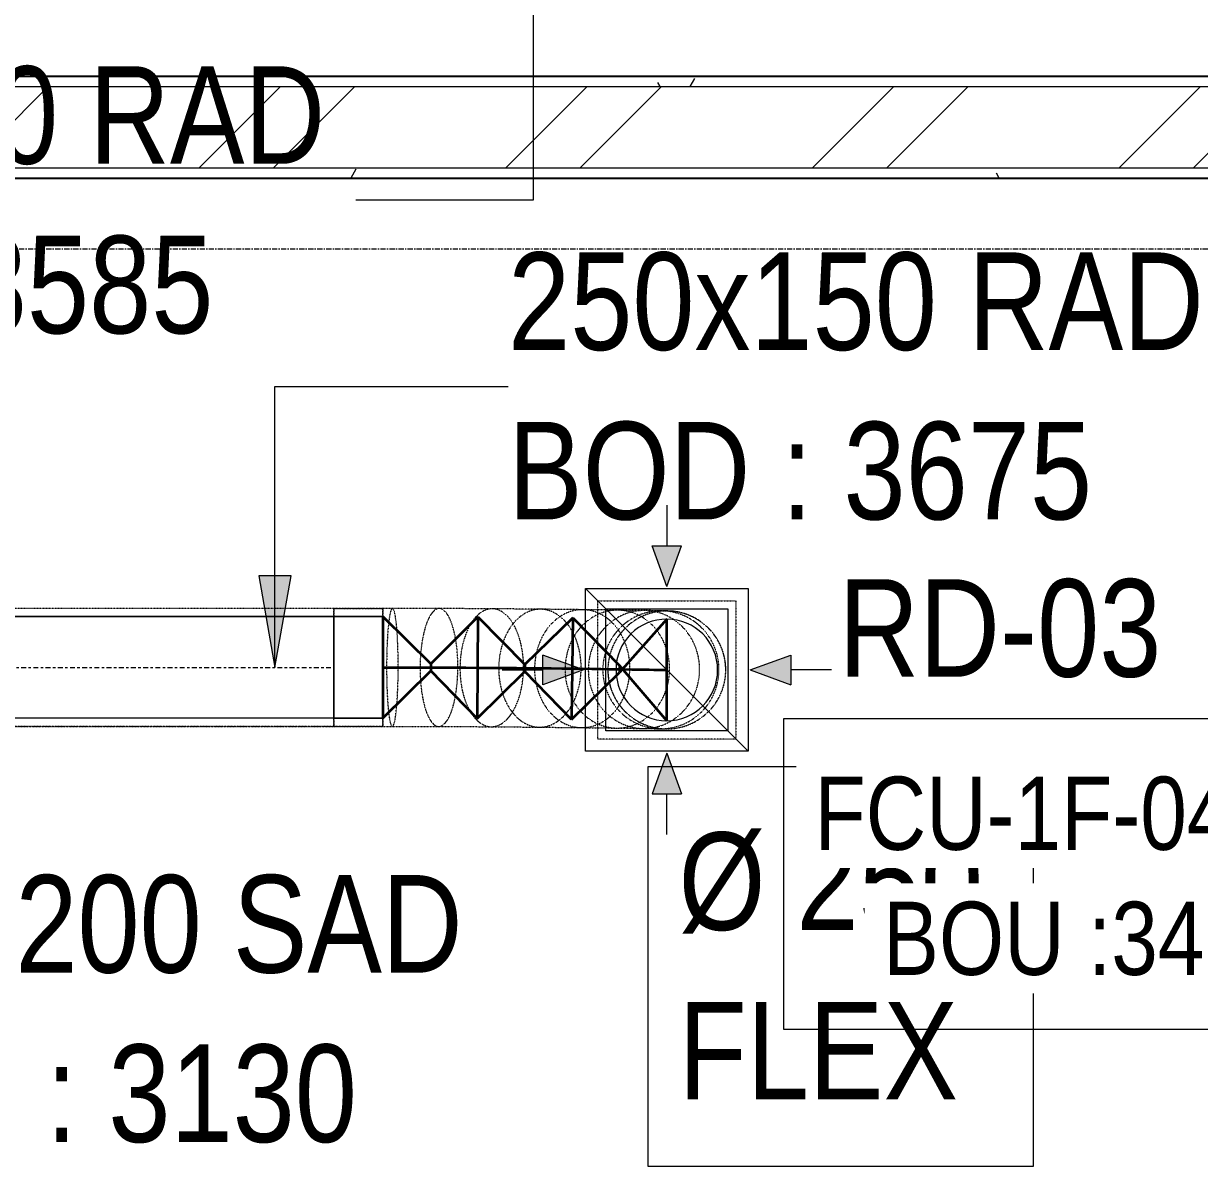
# Model space of a CAD drawing. Header units: inches. Extents: x -83664 to 20107, y -47222 to 19398.
# Drawn here: x 10370 to 13263, y -12020 to -9210 of the extents above; entities that cross this region are included whole.
import ezdxf

# ---------------------------------------------------------------- set-up
doc = ezdxf.new("R2010")
doc.units = ezdxf.units.IN
doc.header["$MEASUREMENT"] = 0
for name, pattern in [('Center', [29.999999, 12, -6, 6, -6]), ('Grid Line', [22.225, 12.7, -3.175, 3.175, -3.175]), ('Hidden 0_50', [1.0584, 0.5292, -0.5292])]:
    doc.linetypes.add(name, pattern=pattern)
for name, color, linetype, lineweight in [('A-DETL-GENF', 7, 'Continuous', 9), ('A-WALL', 7, 'Continuous', 9), ('A-WALL-PATT', 7, 'Continuous', 25), ('G-ANNO-TEXT', 7, 'Continuous', 9), ('M-EQPM-IDEN', 7, 'Continuous', 9), ('M-HVAC-CDFF', 7, 'Continuous', 9), ('M-HVAC-DUCT-CNTR', 7, 'Center', 9), ('M-HVAC-DUCT-IDEN', 7, 'Continuous', 18), ('S-GRID', 7, 'Continuous', 9)]:
    doc.layers.add(name, color=color, linetype=linetype, lineweight=lineweight)
doc.layers.add('M-HVAC-DUCT', color=7, linetype='Continuous', lineweight=9, true_color=0xffe97f)
doc.layers.add('M-HVAC-DUCT-PATT', color=7, linetype='Continuous', lineweight=35, true_color=0x007f00)
doc.styles.add('Arial Narrow_1', font='ARIALN.TTF', dxfattribs={"height": 1.406642})
doc.styles.add('Arial Narrow_21', font='ARIALN.TTF', dxfattribs={"height": 240})
pattern_1 = [(0, (0, 0), (1219.2, 304.8), [50.292, -864.108, 50.292, -864.108, -4876.8]), (0, (0, 0), (1219.2, 304.8), [-1828.8, 50.292, -1778.508, 50.292, -864.108, -2133.6]), (0, (0, 0), (1219.2, 304.8), [-4572, 50.292, -559.308, 50.292, -1473.708]), (120, (457.2, 152.4), (-873.56454, 903.45817), [50.292, -864.108, 50.292, -864.108, -4876.8]), (120, (457.2, 152.4), (-873.56454, 903.45817), [-1828.8, 50.292, -1778.508, 50.292, -864.108, -2133.6]), (120, (457.2, 152.4), (-873.56454, 903.45817), [-4572, 50.292, -559.308, 50.292, -1473.708]), (240, (609.6, 762), (-345.63546, -1208.25817), [50.292, -864.108, 50.292, -864.108, -4876.8]), (240, (609.6, 762), (-345.63546, -1208.25817), [-1828.8, 50.292, -1778.508, 50.292, -864.108, -2133.6]), (240, (609.6, 762), (-345.63546, -1208.25817), [-4572, 50.292, -559.308, 50.292, -1473.708])]

# ---------------------------------------------------------------- blocks, each defined once
blk = doc.blocks.new('GCE-AT-Return Air Rectangular Diffuser - 300X300-V72-FIRST FLOOR AC CONDITIONING LAYOUT - PART A')
at = {"layer": 'A-DETL-GENF', "true_color": 0xff00ff}
for points in [[(0, 205), (36.4, 305), (-36.4, 305)], [(-305, -36.4), (-205, 0), (-305, 36.4)], [(305, -36.4), (305, 36.4), (205, 0)], [(36.4, -305), (0, -205), (-36.4, -305)]]:
    blk.add_hatch(color=6, dxfattribs=at).paths.add_polyline_path(points)
at = {"layer": 'A-DETL-GENF', "color": 6, "true_color": 0xff00ff}
for p, q in [((0, 405), (0, 305)), ((0, 205), (-36.4, 305)), ((-36.4, 305), (36.4, 305)), ((0, 205), (36.4, 305)), ((-200, 200), (200, 200)), ((-200, -200), (-200, 200)), ((-200, 200), (200, -200)), ((200, 200), (200, -200)), ((-205, 0), (-305, 36.4)), ((-305, -36.4), (-305, 36.4)), ((205, 0), (305, 36.4)), ((305, 36.4), (305, -36.4)), ((405, 0), (305, 0)), ((-405, 0), (-305, 0)), ((-205, 0), (-305, -36.4)), ((205, 0), (305, -36.4)), ((200, -200), (-200, -200)), ((0, -205), (-36.4, -305)), ((0, -205), (36.4, -305)), ((-36.4, -305), (36.4, -305)), ((0, -405), (0, -305))]:
    blk.add_line(p, q, dxfattribs=at)
blk = doc.blocks.new('M_Rectangular to Round Transition - Angle - 45 Degree-7635182-FIRST FLOOR AC CONDITIONING LAYOUT - PART A')
at = {"layer": 'M-HVAC-DUCT', "color": 6, "true_color": 0xff00ff}
for p, q in [((0, 125), (120.7, 125)), ((120.7, 125), (0, 125)), ((0, 125), (0, -125)), ((0, -125), (0, 125)), ((120.7, 0), (120.7, 125)), ((120.7, 0), (120.7, 125)), ((120.7, -125), (120.7, 0)), ((120.7, -125), (120.7, 0)), ((0, -125), (120.7, -125)), ((120.7, -125), (0, -125))]:
    blk.add_line(p, q, dxfattribs=at)
blk = doc.blocks.new('M_Rectangular to Round Transition - Angle - 45 Degree-V18-FIRST FLOOR AC CONDITIONING LAYOUT - PART A')
at = {"layer": 'M-HVAC-DUCT', "color": 6, "true_color": 0xff00ff}
for p, q in [((132090.8, 96619.9), (132090.8, 96919.9)), ((132090.8, 96919.9), (132390.8, 96919.9)), ((132390.8, 96919.9), (132390.8, 96619.9)), ((132390.8, 96619.9), (132090.8, 96619.9))]:
    blk.add_line(p, q, dxfattribs=at)
for start, end in [(90, 180), (0, 90), (180, 270), (270, 0)]:
    blk.add_arc((132240.8, 96769.9), 125, start, end, dxfattribs=at)
blk = doc.blocks.new('TEMW-SMBZ-HO-BM-HVAC-00002_rvt-1-FIRST FLOOR AC CONDITIONING LAYOUT - PART A')
at = {"layer": 'M-HVAC-DUCT', "color": 6, "linetype": 'Hidden 0_50', "true_color": 0xff00ff}
for p, q in [((163239.5, 87403), (163239.5, 87743)), ((163239.5, 87743), (163579.5, 87743)), ((163579.5, 87743), (163579.5, 87403)), ((162590.3, 87724.3), (158491.4, 87724.3)), ((162590.3, 87724.3), (158491.4, 87724.3)), ((162590.3, 87434.3), (162590.3, 87724.3)), ((162590.3, 87724.3), (162590.3, 87434.3)), ((162590.3, 87724.3), (162711, 87724.3)), ((162711, 87724.3), (162590.3, 87724.3)), ((162590.3, 87434.3), (162590.3, 87724.3)), ((162590.3, 87724.3), (162590.3, 87434.3)), ((162734.6, 87724.3), (162711, 87724.3)), ((162711, 87724.3), (162711, 87434.3)), ((162711, 87724.3), (162711, 87434.3)), ((162711, 87579.3), (162711, 87724.3)), ((162711, 87579.3), (162711, 87724.3)), ((162849.6, 87724), (162734.6, 87724.3)), ((162979.8, 87723.3), (162849.6, 87724)), ((163098.7, 87722.3), (162979.9, 87723.3)), ((163203, 87721.1), (163098.8, 87722.3)), ((163289.7, 87720), (163203.2, 87721.1)), ((163355.5, 87719), (163289.9, 87720)), ((163397.4, 87718.3), (163355.7, 87719)), ((163412.2, 87718), (163397.6, 87718.3)), ((162711, 87434.3), (162711, 87579.3)), ((162711, 87434.3), (162711, 87579.3)), ((158491.4, 87434.3), (162590.3, 87434.3)), ((162590.3, 87434.3), (158491.4, 87434.3)), ((162590.3, 87434.3), (162711, 87434.3)), ((162711, 87434.3), (162590.3, 87434.3)), ((162711, 87434.3), (162734.3, 87434.3)), ((162734.3, 87434.3), (162848.5, 87434)), ((162848.4, 87434), (162977.9, 87433.3)), ((162977.8, 87433.3), (163096, 87432.3)), ((163095.8, 87432.3), (163199.7, 87431.1)), ((163199.5, 87431.2), (163285.7, 87430)), ((163285.5, 87430), (163351.1, 87429)), ((163350.8, 87429), (163392.5, 87428.3)), ((163392.3, 87428.3), (163406.9, 87428)), ((163579.5, 87403), (163239.5, 87403))]:
    blk.add_line(p, q, dxfattribs=at)
at = {"layer": 'M-HVAC-DUCT', "color": 6, "true_color": 0xff00ff}
for p, q in [((158491.4, 87704.3), (162590.3, 87704.3)), ((162590.3, 87704.3), (158491.4, 87704.3)), ((162590.3, 87704.3), (162590.3, 87454.3)), ((162590.3, 87454.3), (162590.3, 87704.3)), ((162590.3, 87454.3), (158491.4, 87454.3)), ((162590.3, 87454.3), (158491.4, 87454.3))]:
    blk.add_line(p, q, dxfattribs=at)
at = {"layer": 'M-HVAC-DUCT', "color": 6, "linetype": 'Hidden 0_50', "true_color": 0xff00ff}
for start, end in [(89.5907, 269.5907), (90, 180), (269.5907, 89.5907), (0, 90), (180, 270), (270, 0)]:
    blk.add_arc((163409.5, 87573), 145, start, end, dxfattribs=at)
for points in [[(162734.6, 87724.3), (162733.4, 87724.3), (162730.9, 87720.9), (162727.4, 87706.3), (162724.4, 87683), (162722.1, 87652.6), (162720.6, 87617.2), (162720.1, 87579.3), (162720.5, 87541.3), (162721.9, 87505.9), (162724.2, 87475.5), (162727.1, 87452.2), (162730.6, 87437.6), (162733, 87434.3), (162734.3, 87434.3)], [(162734.3, 87434.3), (162735.6, 87434.3), (162738, 87437.6), (162741.5, 87452.2), (162744.5, 87475.5), (162746.8, 87505.9), (162748.3, 87541.3), (162748.8, 87579.3), (162748.4, 87617.2), (162747, 87652.6), (162744.8, 87683), (162741.8, 87706.3), (162738.3, 87720.9), (162735.9, 87724.3), (162734.6, 87724.3)], [(162849.6, 87724), (162845.5, 87724), (162837.4, 87720.7), (162826, 87706), (162816.2, 87682.8), (162808.6, 87652.4), (162803.8, 87617), (162802, 87579.1), (162803.5, 87541.1), (162808.1, 87505.7), (162815.4, 87475.3), (162825.1, 87452), (162836.4, 87437.3), (162844.4, 87434), (162848.5, 87434)], [(162848.5, 87434), (162852.6, 87434), (162860.6, 87437.3), (162872.1, 87451.9), (162881.9, 87475.2), (162889.5, 87505.6), (162894.3, 87541), (162896, 87578.9), (162894.6, 87616.9), (162890, 87652.3), (162882.6, 87682.6), (162873, 87706), (162861.7, 87720.6), (162853.6, 87724), (162849.6, 87724)], [(162979.7, 87723.3), (162972.9, 87723.3), (162959.2, 87720), (162940, 87705.4), (162923.5, 87682.2), (162910.8, 87651.8), (162902.7, 87616.5), (162899.8, 87578.5), (162902.2, 87540.6), (162909.9, 87505.2), (162922.3, 87474.8), (162938.6, 87451.4), (162957.6, 87436.7), (162971.2, 87433.3), (162978, 87433.3)], [(162978, 87433.3), (162984.9, 87433.3), (162998.5, 87436.6), (163017.7, 87451.1), (163034.2, 87474.4), (163046.9, 87504.7), (163055, 87540.1), (163058, 87578), (163055.5, 87616), (163047.8, 87651.4), (163035.4, 87681.8), (163019.2, 87705.2), (163000.1, 87719.9), (162986.6, 87723.3), (162979.7, 87723.3)], [(163098.4, 87722.3), (163089.5, 87722.3), (163071.8, 87719.1), (163047, 87704.5), (163025.6, 87681.3), (163009.1, 87651), (162998.6, 87615.7), (162994.8, 87577.7), (162998.1, 87539.8), (163008.1, 87504.3), (163024.1, 87473.9), (163045.2, 87450.5), (163069.8, 87435.7), (163087.5, 87432.3), (163096.3, 87432.3)], [(163202.5, 87721.1), (163192.2, 87721.2), (163171.8, 87718), (163143.1, 87703.5), (163118.3, 87680.3), (163099.3, 87650), (163087.2, 87614.7), (163082.8, 87576.8), (163086.6, 87538.8), (163098.1, 87503.3), (163116.7, 87472.9), (163141.1, 87449.4), (163169.6, 87434.6), (163190, 87431.2), (163200.2, 87431.1)], [(163096.3, 87432.3), (163105.2, 87432.2), (163122.9, 87435.5), (163147.7, 87450), (163169.1, 87473.3), (163185.6, 87503.6), (163196.1, 87538.9), (163199.9, 87576.8), (163196.6, 87614.8), (163186.6, 87650.2), (163170.6, 87680.7), (163149.5, 87704.1), (163124.9, 87718.8), (163107.2, 87722.2), (163098.4, 87722.3)], [(163288.8, 87720), (163277.6, 87720.1), (163255.2, 87716.9), (163223.7, 87702.4), (163196.6, 87679.2), (163175.7, 87649), (163162.5, 87613.7), (163157.7, 87575.8), (163161.9, 87537.8), (163174.6, 87502.3), (163195, 87471.8), (163221.7, 87448.4), (163253, 87433.5), (163275.4, 87430.1), (163286.6, 87430)], [(163200.2, 87431.1), (163210.5, 87431.1), (163230.9, 87434.3), (163259.6, 87448.8), (163284.4, 87472), (163303.4, 87502.3), (163315.5, 87537.6), (163319.9, 87575.5), (163316.1, 87613.5), (163304.5, 87648.9), (163285.9, 87679.4), (163261.6, 87702.8), (163233.1, 87717.6), (163212.7, 87721.1), (163202.5, 87721.1)], [(163354.4, 87719), (163342.4, 87719.1), (163318.5, 87715.9), (163285, 87701.5), (163256.1, 87678.3), (163233.9, 87648.1), (163219.8, 87612.8), (163214.8, 87574.9), (163219.2, 87536.9), (163232.8, 87501.5), (163254.5, 87470.9), (163283.1, 87447.4), (163316.4, 87432.6), (163340.2, 87429.1), (163352.2, 87429)], [(163396, 87718.3), (163383.5, 87718.4), (163358.6, 87715.2), (163323.6, 87700.8), (163293.5, 87677.7), (163270.3, 87647.5), (163255.6, 87612.2), (163250.4, 87574.3), (163255.1, 87536.3), (163269.3, 87500.8), (163292, 87470.3), (163321.8, 87446.8), (163356.5, 87431.9), (163381.4, 87428.4), (163393.9, 87428.3)], [(163410.6, 87718), (163397.9, 87718.1), (163372.6, 87715), (163337.1, 87700.6), (163306.6, 87677.5), (163283, 87647.3), (163268.1, 87612), (163262.9, 87574.1), (163267.6, 87536.1), (163282, 87500.6), (163305.1, 87470.1), (163335.3, 87446.5), (163370.5, 87431.6), (163395.8, 87428.1), (163408.5, 87428)], [(163286.6, 87430), (163297.8, 87429.9), (163320.2, 87433.1), (163351.7, 87447.6), (163378.8, 87470.7), (163399.7, 87501), (163413, 87536.3), (163417.7, 87574.2), (163413.5, 87612.2), (163400.8, 87647.7), (163380.4, 87678.2), (163353.7, 87701.6), (163322.4, 87716.5), (163300.1, 87719.9), (163288.8, 87720)], [(163352.2, 87429), (163364.1, 87428.9), (163388.1, 87432.1), (163421.6, 87446.5), (163450.4, 87469.6), (163472.7, 87499.9), (163486.8, 87535.2), (163491.8, 87573.1), (163487.4, 87611.1), (163473.8, 87646.5), (163452, 87677.1), (163423.5, 87700.6), (163390.2, 87715.4), (163366.3, 87718.9), (163354.4, 87719)], [(163393.9, 87428.3), (163406.3, 87428.2), (163431.3, 87431.4), (163466.3, 87445.8), (163496.3, 87468.9), (163519.5, 87499.1), (163534.2, 87534.4), (163539.4, 87572.3), (163534.8, 87610.3), (163520.6, 87645.7), (163497.9, 87676.3), (163468.1, 87699.8), (163433.4, 87714.7), (163408.5, 87718.2), (163396, 87718.3)], [(163408.5, 87428), (163421.1, 87427.9), (163446.5, 87431.1), (163481.9, 87445.5), (163512.5, 87468.6), (163536, 87498.8), (163550.9, 87534.1), (163556.2, 87572), (163551.5, 87610), (163537.1, 87645.4), (163514, 87676), (163483.8, 87699.5), (163448.5, 87714.4), (163423.2, 87717.9), (163410.6, 87718)]]:
    blk.add_open_spline(points, degree=3, dxfattribs=at)
at = {"layer": 'M-HVAC-DUCT-CNTR', "color": 6, "true_color": 0xff00ff}
blk.add_line((158491.4, 87579.3), (162590.3, 87579.3), dxfattribs=at)
at = {"layer": 'M-HVAC-DUCT-CNTR', "color": 6, "linetype": 'Continuous', "lineweight": 35, "true_color": 0xff00ff}
blk.add_open_spline([(162711, 87579.3), (163087.2, 87579.3), (163409.5, 87573), (163409.5, 87573)], degree=3, dxfattribs=at)
at = {"layer": 'M-HVAC-DUCT-PATT', "color": 6, "true_color": 0xff00ff}
for p, q in [((162711, 87704.3), (162829.3, 87587.6)), ((162711, 87704.3), (162711, 87454.3)), ((162711, 87704.3), (162711, 87454.3)), ((162944.8, 87703.5), (162829.3, 87587.6)), ((162944.8, 87703.5), (162943.2, 87453.5)), ((162944.8, 87703.5), (162943.2, 87453.5)), ((162944.8, 87703.5), (163060.3, 87586.2)), ((163178.1, 87701.4), (163060.3, 87586.2)), ((163178.1, 87701.4), (163175.2, 87451.4)), ((163178.1, 87701.4), (163175.2, 87451.4)), ((163178.1, 87701.4), (163293.2, 87583.5)), ((163409.5, 87698), (163293, 87566.3)), ((163409.5, 87448), (163409.5, 87698)), ((162711, 87454.3), (162829.2, 87570.5)), ((162829.3, 87587.6), (162829.2, 87570.5)), ((162943.2, 87453.5), (162829.2, 87570.5)), ((162943.2, 87453.5), (163060.2, 87569.1)), ((163060.3, 87586.2), (163060.2, 87569.1)), ((163175.2, 87451.4), (163060.2, 87569.1)), ((163175.2, 87451.4), (163293, 87566.3)), ((163293.2, 87583.5), (163293, 87566.3)), ((163409.5, 87448), (163293.2, 87583.5))]:
    blk.add_line(p, q, dxfattribs=at)
at = {"layer": 'M-HVAC-CDFF', "color": 6, "linetype": 'Hidden 0_50', "lineweight": 9, "true_color": 0xff00ff}
blk.add_blockref('GCE-AT-Return Air Rectangular Diffuser - 300X300-V72-FIRST FLOOR AC CONDITIONING LAYOUT - PART A', (163409.5, 87573), dxfattribs=at)
at = {"layer": 'M-HVAC-DUCT', "color": 6, "linetype": 'Hidden 0_50', "lineweight": 9, "true_color": 0xff00ff, "rotation": 180}
blk.add_blockref('M_Rectangular to Round Transition - Angle - 45 Degree-V18-FIRST FLOOR AC CONDITIONING LAYOUT - PART A', (295650.3, 184342.9), dxfattribs=at)
at = {"layer": 'M-HVAC-DUCT', "color": 6, "linetype": 'Hidden 0_50', "lineweight": 9, "true_color": 0xff00ff}
blk.add_blockref('M_Rectangular to Round Transition - Angle - 45 Degree-7635182-FIRST FLOOR AC CONDITIONING LAYOUT - PART A', (162590.3, 87579.3), dxfattribs=at)
blk = doc.blocks.new('TEMW-SMBZ-HO-BM-HVAC-00002_rvt-2-FIRST FLOOR AC CONDITIONING LAYOUT - PART A')
at = {"layer": 'M-HVAC-DUCT', "color": 6, "linetype": 'Hidden 0_50', "true_color": 0xff00ff}
for p, q in [((163239.5, 87403), (163239.5, 87743)), ((163239.5, 87743), (163579.5, 87743)), ((163579.5, 87743), (163579.5, 87403)), ((162590.3, 87724.3), (158491.4, 87724.3)), ((162590.3, 87724.3), (158491.4, 87724.3)), ((162590.3, 87434.3), (162590.3, 87724.3)), ((162590.3, 87724.3), (162590.3, 87434.3)), ((162590.3, 87724.3), (162711, 87724.3)), ((162711, 87724.3), (162590.3, 87724.3)), ((162590.3, 87434.3), (162590.3, 87724.3)), ((162590.3, 87724.3), (162590.3, 87434.3)), ((162734.6, 87724.3), (162711, 87724.3)), ((162711, 87724.3), (162711, 87434.3)), ((162711, 87724.3), (162711, 87434.3)), ((162711, 87579.3), (162711, 87724.3)), ((162711, 87579.3), (162711, 87724.3)), ((162849.6, 87724), (162734.6, 87724.3)), ((162979.8, 87723.3), (162849.6, 87724)), ((163098.7, 87722.3), (162979.9, 87723.3)), ((163203, 87721.1), (163098.8, 87722.3)), ((163289.7, 87720), (163203.2, 87721.1)), ((163355.5, 87719), (163289.9, 87720)), ((163397.4, 87718.3), (163355.7, 87719)), ((163412.2, 87718), (163397.6, 87718.3)), ((162711, 87434.3), (162711, 87579.3)), ((162711, 87434.3), (162711, 87579.3)), ((158491.4, 87434.3), (162590.3, 87434.3)), ((162590.3, 87434.3), (158491.4, 87434.3)), ((162590.3, 87434.3), (162711, 87434.3)), ((162711, 87434.3), (162590.3, 87434.3)), ((162711, 87434.3), (162734.3, 87434.3)), ((162734.3, 87434.3), (162848.5, 87434)), ((162848.4, 87434), (162977.9, 87433.3)), ((162977.8, 87433.3), (163096, 87432.3)), ((163095.8, 87432.3), (163199.7, 87431.1)), ((163199.5, 87431.2), (163285.7, 87430)), ((163285.5, 87430), (163351.1, 87429)), ((163350.8, 87429), (163392.5, 87428.3)), ((163392.3, 87428.3), (163406.9, 87428)), ((163579.5, 87403), (163239.5, 87403))]:
    blk.add_line(p, q, dxfattribs=at)
at = {"layer": 'M-HVAC-DUCT', "color": 6, "true_color": 0xff00ff}
for p, q in [((158491.4, 87704.3), (162590.3, 87704.3)), ((162590.3, 87704.3), (158491.4, 87704.3)), ((162590.3, 87704.3), (162590.3, 87454.3)), ((162590.3, 87454.3), (162590.3, 87704.3)), ((162590.3, 87454.3), (158491.4, 87454.3)), ((162590.3, 87454.3), (158491.4, 87454.3))]:
    blk.add_line(p, q, dxfattribs=at)
at = {"layer": 'M-HVAC-DUCT', "color": 6, "linetype": 'Hidden 0_50', "true_color": 0xff00ff}
for start, end in [(89.5907, 269.5907), (90, 180), (269.5907, 89.5907), (0, 90), (180, 270), (270, 0)]:
    blk.add_arc((163409.5, 87573), 145, start, end, dxfattribs=at)
for points in [[(162734.6, 87724.3), (162733.4, 87724.3), (162730.9, 87720.9), (162727.4, 87706.3), (162724.4, 87683), (162722.1, 87652.6), (162720.6, 87617.2), (162720.1, 87579.3), (162720.5, 87541.3), (162721.9, 87505.9), (162724.2, 87475.5), (162727.1, 87452.2), (162730.6, 87437.6), (162733, 87434.3), (162734.3, 87434.3)], [(162734.3, 87434.3), (162735.6, 87434.3), (162738, 87437.6), (162741.5, 87452.2), (162744.5, 87475.5), (162746.8, 87505.9), (162748.3, 87541.3), (162748.8, 87579.3), (162748.4, 87617.2), (162747, 87652.6), (162744.8, 87683), (162741.8, 87706.3), (162738.3, 87720.9), (162735.9, 87724.3), (162734.6, 87724.3)], [(162849.6, 87724), (162845.5, 87724), (162837.4, 87720.7), (162826, 87706), (162816.2, 87682.8), (162808.6, 87652.4), (162803.8, 87617), (162802, 87579.1), (162803.5, 87541.1), (162808.1, 87505.7), (162815.4, 87475.3), (162825.1, 87452), (162836.4, 87437.3), (162844.4, 87434), (162848.5, 87434)], [(162848.5, 87434), (162852.6, 87434), (162860.6, 87437.3), (162872.1, 87451.9), (162881.9, 87475.2), (162889.5, 87505.6), (162894.3, 87541), (162896, 87578.9), (162894.6, 87616.9), (162890, 87652.3), (162882.6, 87682.6), (162873, 87706), (162861.7, 87720.6), (162853.6, 87724), (162849.6, 87724)], [(162979.7, 87723.3), (162972.9, 87723.3), (162959.2, 87720), (162940, 87705.4), (162923.5, 87682.2), (162910.8, 87651.8), (162902.7, 87616.5), (162899.8, 87578.5), (162902.2, 87540.6), (162909.9, 87505.2), (162922.3, 87474.8), (162938.6, 87451.4), (162957.6, 87436.7), (162971.2, 87433.3), (162978, 87433.3)], [(162978, 87433.3), (162984.9, 87433.3), (162998.5, 87436.6), (163017.7, 87451.1), (163034.2, 87474.4), (163046.9, 87504.7), (163055, 87540.1), (163058, 87578), (163055.5, 87616), (163047.8, 87651.4), (163035.4, 87681.8), (163019.2, 87705.2), (163000.1, 87719.9), (162986.6, 87723.3), (162979.7, 87723.3)], [(163098.4, 87722.3), (163089.5, 87722.3), (163071.8, 87719.1), (163047, 87704.5), (163025.6, 87681.3), (163009.1, 87651), (162998.6, 87615.7), (162994.8, 87577.7), (162998.1, 87539.8), (163008.1, 87504.3), (163024.1, 87473.9), (163045.2, 87450.5), (163069.8, 87435.7), (163087.5, 87432.3), (163096.3, 87432.3)], [(163202.5, 87721.1), (163192.2, 87721.2), (163171.8, 87718), (163143.1, 87703.5), (163118.3, 87680.3), (163099.3, 87650), (163087.2, 87614.7), (163082.8, 87576.8), (163086.6, 87538.8), (163098.1, 87503.3), (163116.7, 87472.9), (163141.1, 87449.4), (163169.6, 87434.6), (163190, 87431.2), (163200.2, 87431.1)], [(163096.3, 87432.3), (163105.2, 87432.2), (163122.9, 87435.5), (163147.7, 87450), (163169.1, 87473.3), (163185.6, 87503.6), (163196.1, 87538.9), (163199.9, 87576.8), (163196.6, 87614.8), (163186.6, 87650.2), (163170.6, 87680.7), (163149.5, 87704.1), (163124.9, 87718.8), (163107.2, 87722.2), (163098.4, 87722.3)], [(163288.8, 87720), (163277.6, 87720.1), (163255.2, 87716.9), (163223.7, 87702.4), (163196.6, 87679.2), (163175.7, 87649), (163162.5, 87613.7), (163157.7, 87575.8), (163161.9, 87537.8), (163174.6, 87502.3), (163195, 87471.8), (163221.7, 87448.4), (163253, 87433.5), (163275.4, 87430.1), (163286.6, 87430)], [(163200.2, 87431.1), (163210.5, 87431.1), (163230.9, 87434.3), (163259.6, 87448.8), (163284.4, 87472), (163303.4, 87502.3), (163315.5, 87537.6), (163319.9, 87575.5), (163316.1, 87613.5), (163304.5, 87648.9), (163285.9, 87679.4), (163261.6, 87702.8), (163233.1, 87717.6), (163212.7, 87721.1), (163202.5, 87721.1)], [(163354.4, 87719), (163342.4, 87719.1), (163318.5, 87715.9), (163285, 87701.5), (163256.1, 87678.3), (163233.9, 87648.1), (163219.8, 87612.8), (163214.8, 87574.9), (163219.2, 87536.9), (163232.8, 87501.5), (163254.5, 87470.9), (163283.1, 87447.4), (163316.4, 87432.6), (163340.2, 87429.1), (163352.2, 87429)], [(163396, 87718.3), (163383.5, 87718.4), (163358.6, 87715.2), (163323.6, 87700.8), (163293.5, 87677.7), (163270.3, 87647.5), (163255.6, 87612.2), (163250.4, 87574.3), (163255.1, 87536.3), (163269.3, 87500.8), (163292, 87470.3), (163321.8, 87446.8), (163356.5, 87431.9), (163381.4, 87428.4), (163393.9, 87428.3)], [(163410.6, 87718), (163397.9, 87718.1), (163372.6, 87715), (163337.1, 87700.6), (163306.6, 87677.5), (163283, 87647.3), (163268.1, 87612), (163262.9, 87574.1), (163267.6, 87536.1), (163282, 87500.6), (163305.1, 87470.1), (163335.3, 87446.5), (163370.5, 87431.6), (163395.8, 87428.1), (163408.5, 87428)], [(163286.6, 87430), (163297.8, 87429.9), (163320.2, 87433.1), (163351.7, 87447.6), (163378.8, 87470.7), (163399.7, 87501), (163413, 87536.3), (163417.7, 87574.2), (163413.5, 87612.2), (163400.8, 87647.7), (163380.4, 87678.2), (163353.7, 87701.6), (163322.4, 87716.5), (163300.1, 87719.9), (163288.8, 87720)], [(163352.2, 87429), (163364.1, 87428.9), (163388.1, 87432.1), (163421.6, 87446.5), (163450.4, 87469.6), (163472.7, 87499.9), (163486.8, 87535.2), (163491.8, 87573.1), (163487.4, 87611.1), (163473.8, 87646.5), (163452, 87677.1), (163423.5, 87700.6), (163390.2, 87715.4), (163366.3, 87718.9), (163354.4, 87719)], [(163393.9, 87428.3), (163406.3, 87428.2), (163431.3, 87431.4), (163466.3, 87445.8), (163496.3, 87468.9), (163519.5, 87499.1), (163534.2, 87534.4), (163539.4, 87572.3), (163534.8, 87610.3), (163520.6, 87645.7), (163497.9, 87676.3), (163468.1, 87699.8), (163433.4, 87714.7), (163408.5, 87718.2), (163396, 87718.3)], [(163408.5, 87428), (163421.1, 87427.9), (163446.5, 87431.1), (163481.9, 87445.5), (163512.5, 87468.6), (163536, 87498.8), (163550.9, 87534.1), (163556.2, 87572), (163551.5, 87610), (163537.1, 87645.4), (163514, 87676), (163483.8, 87699.5), (163448.5, 87714.4), (163423.2, 87717.9), (163410.6, 87718)]]:
    blk.add_open_spline(points, degree=3, dxfattribs=at)
at = {"layer": 'M-HVAC-DUCT-CNTR', "color": 6, "true_color": 0xff00ff}
blk.add_line((158491.4, 87579.3), (162590.3, 87579.3), dxfattribs=at)
at = {"layer": 'M-HVAC-DUCT-CNTR', "color": 6, "linetype": 'Continuous', "lineweight": 35, "true_color": 0xff00ff}
blk.add_open_spline([(162711, 87579.3), (163087.2, 87579.3), (163409.5, 87573), (163409.5, 87573)], degree=3, dxfattribs=at)
at = {"layer": 'M-HVAC-DUCT-PATT', "color": 6, "true_color": 0xff00ff}
for p, q in [((162711, 87704.3), (162829.3, 87587.6)), ((162711, 87704.3), (162711, 87454.3)), ((162711, 87704.3), (162711, 87454.3)), ((162944.8, 87703.5), (162829.3, 87587.6)), ((162944.8, 87703.5), (162943.2, 87453.5)), ((162944.8, 87703.5), (162943.2, 87453.5)), ((162944.8, 87703.5), (163060.3, 87586.2)), ((163178.1, 87701.4), (163060.3, 87586.2)), ((163178.1, 87701.4), (163175.2, 87451.4)), ((163178.1, 87701.4), (163175.2, 87451.4)), ((163178.1, 87701.4), (163293.2, 87583.5)), ((163409.5, 87698), (163293, 87566.3)), ((163409.5, 87448), (163409.5, 87698)), ((162711, 87454.3), (162829.2, 87570.5)), ((162829.3, 87587.6), (162829.2, 87570.5)), ((162943.2, 87453.5), (162829.2, 87570.5)), ((162943.2, 87453.5), (163060.2, 87569.1)), ((163060.3, 87586.2), (163060.2, 87569.1)), ((163175.2, 87451.4), (163060.2, 87569.1)), ((163175.2, 87451.4), (163293, 87566.3)), ((163293.2, 87583.5), (163293, 87566.3)), ((163409.5, 87448), (163293.2, 87583.5))]:
    blk.add_line(p, q, dxfattribs=at)
at = {"layer": 'M-HVAC-CDFF', "color": 6, "linetype": 'Hidden 0_50', "lineweight": 9, "true_color": 0xff00ff}
blk.add_blockref('GCE-AT-Return Air Rectangular Diffuser - 300X300-V72-FIRST FLOOR AC CONDITIONING LAYOUT - PART A', (163409.5, 87573), dxfattribs=at)
at = {"layer": 'M-HVAC-DUCT', "color": 6, "linetype": 'Hidden 0_50', "lineweight": 9, "true_color": 0xff00ff, "rotation": 180}
blk.add_blockref('M_Rectangular to Round Transition - Angle - 45 Degree-V18-FIRST FLOOR AC CONDITIONING LAYOUT - PART A', (295650.3, 184342.9), dxfattribs=at)
at = {"layer": 'M-HVAC-DUCT', "color": 6, "linetype": 'Hidden 0_50', "lineweight": 9, "true_color": 0xff00ff}
blk.add_blockref('M_Rectangular to Round Transition - Angle - 45 Degree-7635182-FIRST FLOOR AC CONDITIONING LAYOUT - PART A', (162590.3, 87579.3), dxfattribs=at)
blk = doc.blocks.new('SMBZ_Hospital Arch Model_2026_01_29_rvt-1-FIRST FLOOR AC CONDITIONING LAYOUT - PART A')
at = {"layer": 'A-WALL-PATT', "lineweight": 9, "true_color": 0xbbbbbb}
h = blk.add_hatch(dxfattribs=at)
h.set_pattern_fill('FP_13', color=9, style=0, pattern_type=2)
h.set_pattern_definition(pattern_1)
h.paths.add_polyline_path([(166584.4, 89007.7), (166609.4, 89007.7), (166609.4, 89032.7), (160909.4, 89032.7), (160909.4, 89007.7), (164560.1, 89007.7)])
h = blk.add_hatch(dxfattribs=at)
h.set_pattern_fill('FP_12', color=9, style=0, pattern_type=2)
h.set_pattern_definition([(45, (0, 0), (-377.1708, 377.1708), []), (45, (0, 571.5), (-377.1708, 377.1708), [])])
h.paths.add_polyline_path([(166584.4, 88807.7), (166584.4, 89007.7), (160909.4, 89007.7), (160909.4, 88807.7), (166384.4, 88807.7)])
h = blk.add_hatch(dxfattribs=at)
h.set_pattern_fill('FP_13', color=9, style=0, pattern_type=2)
h.set_pattern_definition(pattern_1)
h.paths.add_polyline_path([(166359.4, 88782.7), (166384.4, 88782.7), (166384.4, 88807.7), (160909.4, 88807.7), (160909.4, 88782.7), (164560.1, 88782.7)])
at = {"layer": 'A-WALL', "color": 9, "lineweight": 25, "true_color": 0xbbbbbb}
for p, q in [((166609.4, 89032.7), (160909.4, 89032.7)), ((160909.4, 88782.7), (166359.4, 88782.7))]:
    blk.add_line(p, q, dxfattribs=at)
at = {"layer": 'A-WALL', "color": 9, "true_color": 0xbbbbbb}
for p, q in [((166609.4, 89032.7), (160909.4, 89032.7)), ((160909.4, 89007.7), (166584.4, 89007.7)), ((160909.4, 88807.7), (166384.4, 88807.7)), ((160909.4, 88782.7), (166359.4, 88782.7))]:
    blk.add_line(p, q, dxfattribs=at)

msp = doc.modelspace()

# ---------------------------------------------------------------- hatches: boundary and pattern name
at = {"layer": 'M-HVAC-DUCT-IDEN', "lineweight": 9}
msp.add_hatch(color=256, dxfattribs=at).paths.add_polyline_path([(10988.8, -10793), (11028.5, -10568), (10949.1, -10568)])

# ---------------------------------------------------------------- linework, layer by layer
at = {"layer": 'G-ANNO-TEXT', "flags": 128}
msp.add_lwpolyline([(11906.6, -11036.3), (12853.9, -11036.3), (12853.9, -12020.3), (11906.6, -12020.3)], close=True, dxfattribs=at)
at = {"layer": 'M-EQPM-IDEN', "flags": 128}
msp.add_lwpolyline([(12241, -10918.6), (13799.5, -10918.6), (13799.5, -11683.6), (12241, -11683.6)], close=True, dxfattribs=at)
at = {"layer": 'M-HVAC-DUCT-IDEN', "lineweight": 9}
for p, q in [((11624.2, -8973.5), (11624.2, -9644.2)), ((11624.2, -9644.2), (11187.4, -9644.2)), ((10988.8, -10102), (11562.4, -10102)), ((10988.8, -10793), (10988.8, -10102)), ((11028.5, -10568), (10949.1, -10568)), ((10949.1, -10568), (10988.8, -10793)), ((10988.8, -10793), (11028.5, -10568))]:
    msp.add_line(p, q, dxfattribs=at)
at = {"layer": 'S-GRID', "color": 254, "linetype": 'Grid Line', "true_color": 0xdcdcdc}
msp.add_line((20106.7, -9764.5), (-81517, -9764.5), dxfattribs=at)

# ---------------------------------------------------------------- block references
at = {"lineweight": 5}
for name in ['SMBZ_Hospital Arch Model_2026_01_29_rvt-1-FIRST FLOOR AC CONDITIONING LAYOUT - PART A', 'TEMW-SMBZ-HO-BM-HVAC-00002_rvt-1-FIRST FLOOR AC CONDITIONING LAYOUT - PART A', 'TEMW-SMBZ-HO-BM-HVAC-00002_rvt-2-FIRST FLOOR AC CONDITIONING LAYOUT - PART A']:
    msp.add_blockref(name, (-151456.7, -98372.2), dxfattribs=at)

# ---------------------------------------------------------------- texts
at = {"layer": 'G-ANNO-TEXT', "char_height": 240, "attachment_point": 1, "style": 'Arial Narrow_21'}
for s, insert, width in [('RD-03', (12375.4, -10576), 1010.126), ('Ø 250', (11981.6, -11198.7), 937.974), ('FLEX', (11981.6, -11615.4), 865.822)]:
    msp.add_mtext(s, dxfattribs=dict(at, insert=insert, width=width))
at = {"layer": 'M-HVAC-DUCT-IDEN', "lineweight": 9, "char_height": 240, "attachment_point": 1, "style": 'Arial Narrow_21'}
for s, insert, width in [('200x200 RAD', (9400.9, -9314.6), 2152.531), ('BOD : 3585', (9400.9, -9731.4), 1803.797), ('250x150 RAD', (11562.4, -9772.4), 2152.531), ('BOD : 3675', (11562.4, -10189.1), 1803.797), ('200x200 SAD', (9754, -11303.6), 2128.48), ('BOD : 3130', (9754, -11720.3), 1803.797)]:
    msp.add_mtext(s, dxfattribs=dict(at, insert=insert, width=width))

# ---------------------------------------------------------------- next in the draw order: texts
at = {"layer": 'M-EQPM-IDEN', "char_height": 180, "attachment_point": 1, "style": 'Arial Narrow_1', "bg_fill": 3, "box_fill_scale": 1.25, "bg_fill_color": 256, "bg_fill_true_color": 13158600, "bg_fill_transparency": 0}
for s, insert, width in [('FCU-1F-04-19', (12316, -11061.6), 1695.569), ('BOU :3480', (12484.7, -11369.2), 1298.734)]:
    msp.add_mtext(s, dxfattribs=dict(at, insert=insert, width=width))

doc.saveas('drawing.dxf')
